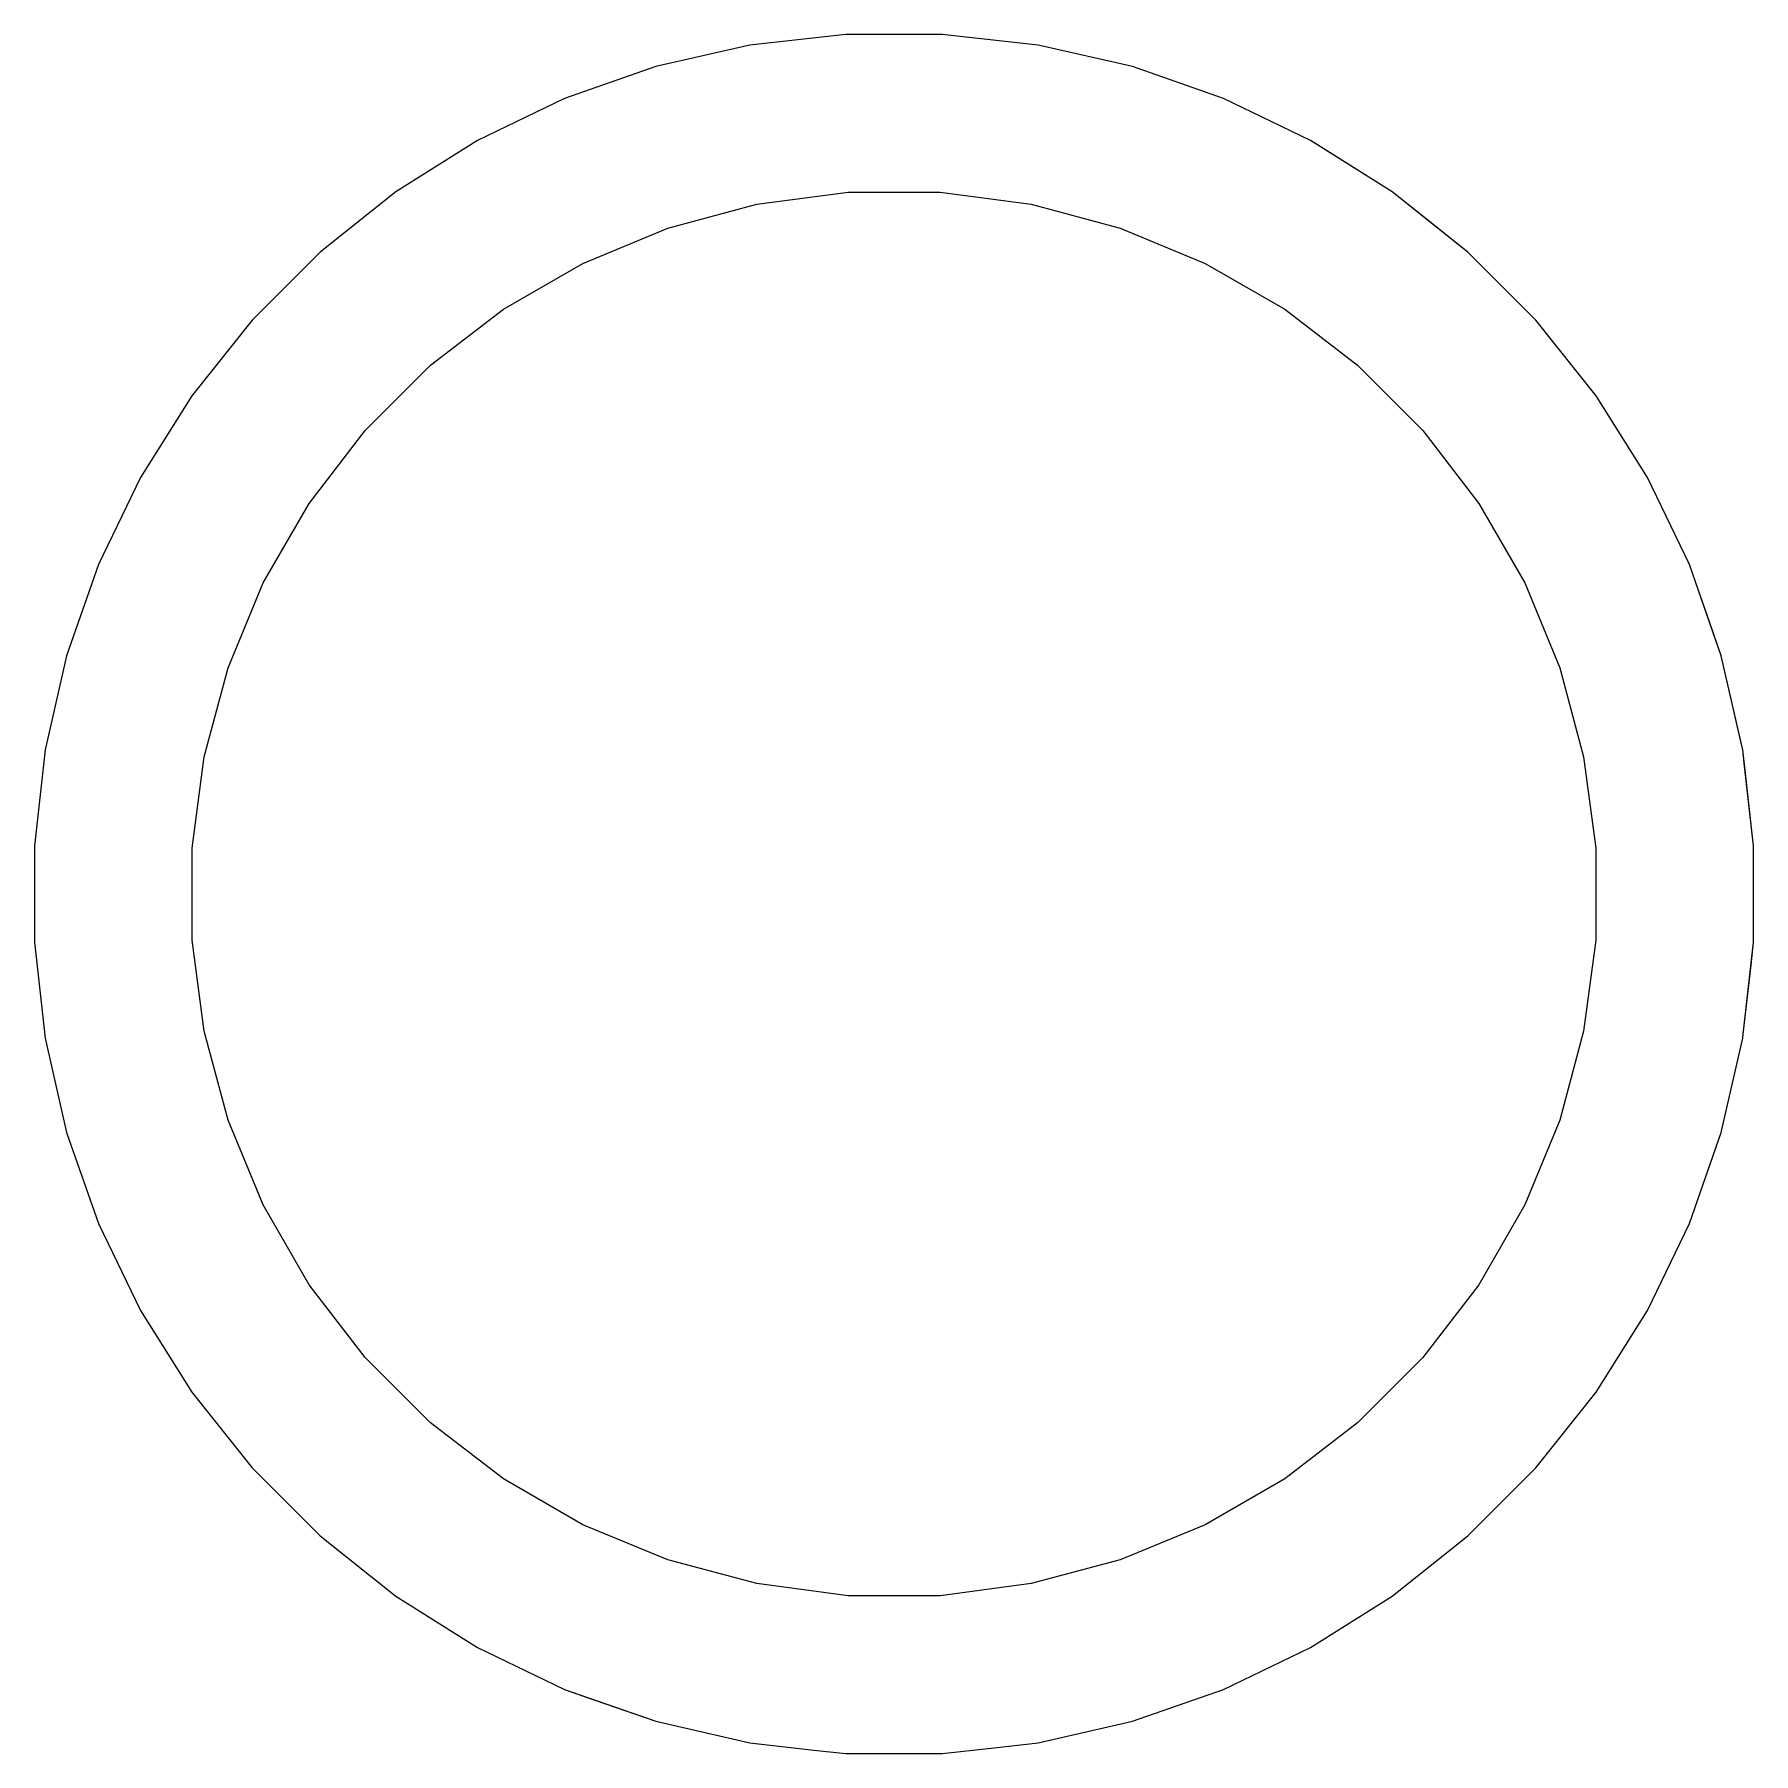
# Model space of a CAD drawing. Header units: inches. Extents: x 6.57 to 9.79, y -8.72 to -3.17.
# Drawn here: x 6.8508 to 7.0673, y -8.0409 to -7.8243 of the extents above; entities that cross this region are included whole.
import ezdxf

# ---------------------------------------------------------------- set-up
doc = ezdxf.new("R2010")
doc.units = ezdxf.units.IN
doc.header["$MEASUREMENT"] = 0
doc.layers.add('B.Cu', color=153, linetype='CONTINUOUS', true_color=0x4d7fc4)

msp = doc.modelspace()

# ---------------------------------------------------------------- linework, layer by layer
at = {"layer": 'B.Cu', "linetype": 'CONTINUOUS'}
for p, q in [((6.95297, -7.82433), (6.94089, -7.82569)), ((6.95297, -7.82433), (6.94089, -7.82569)), ((6.95297, -7.82433), (6.94089, -7.82569)), ((6.95297, -7.82433), (6.94089, -7.82569)), ((6.96513, -7.82433), (6.95297, -7.82433)), ((6.95297, -7.82433), (6.95297, -7.82433)), ((6.96513, -7.82433), (6.95297, -7.82433)), ((6.95297, -7.82433), (6.95297, -7.82433)), ((6.96513, -7.82433), (6.95297, -7.82433)), ((6.95297, -7.82433), (6.95297, -7.82433)), ((6.96513, -7.82433), (6.95297, -7.82433)), ((6.95297, -7.82433), (6.95297, -7.82433)), ((6.97722, -7.82569), (6.96513, -7.82433)), ((6.96513, -7.82433), (6.96513, -7.82433)), ((6.97722, -7.82569), (6.96513, -7.82433)), ((6.96513, -7.82433), (6.96513, -7.82433)), ((6.97722, -7.82569), (6.96513, -7.82433)), ((6.96513, -7.82433), (6.96513, -7.82433)), ((6.97722, -7.82569), (6.96513, -7.82433)), ((6.96513, -7.82433), (6.96513, -7.82433)), ((6.94088, -7.82569), (6.92903, -7.82839)), ((6.94088, -7.82569), (6.92903, -7.82839)), ((6.94088, -7.82569), (6.92903, -7.82839)), ((6.94088, -7.82569), (6.92903, -7.82839)), ((6.94089, -7.82569), (6.94088, -7.82569)), ((6.94089, -7.82569), (6.94088, -7.82569)), ((6.94089, -7.82569), (6.94088, -7.82569)), ((6.94089, -7.82569), (6.94088, -7.82569)), ((6.98908, -7.82839), (6.97722, -7.82569)), ((6.97722, -7.82569), (6.97722, -7.82569)), ((6.98908, -7.82839), (6.97722, -7.82569)), ((6.97722, -7.82569), (6.97722, -7.82569)), ((6.98908, -7.82839), (6.97722, -7.82569)), ((6.97722, -7.82569), (6.97722, -7.82569)), ((6.98908, -7.82839), (6.97722, -7.82569)), ((6.97722, -7.82569), (6.97722, -7.82569)), ((6.92903, -7.82839), (6.91755, -7.83241)), ((6.92903, -7.82839), (6.91755, -7.83241)), ((6.92903, -7.82839), (6.91755, -7.83241)), ((6.92903, -7.82839), (6.91755, -7.83241)), ((6.92903, -7.82839), (6.92903, -7.82839)), ((6.92903, -7.82839), (6.92903, -7.82839)), ((6.92903, -7.82839), (6.92903, -7.82839)), ((6.92903, -7.82839), (6.92903, -7.82839)), ((7.00056, -7.83241), (6.98908, -7.82839)), ((6.98908, -7.82839), (6.98908, -7.82839)), ((7.00056, -7.83241), (6.98908, -7.82839)), ((6.98908, -7.82839), (6.98908, -7.82839)), ((7.00056, -7.83241), (6.98908, -7.82839)), ((6.98908, -7.82839), (6.98908, -7.82839)), ((7.00056, -7.83241), (6.98908, -7.82839)), ((6.98908, -7.82839), (6.98908, -7.82839)), ((6.91755, -7.83241), (6.90659, -7.83769)), ((6.91755, -7.83241), (6.90659, -7.83769)), ((6.91755, -7.83241), (6.90659, -7.83769)), ((6.91755, -7.83241), (6.90659, -7.83769)), ((6.91755, -7.83241), (6.91755, -7.83241)), ((6.91755, -7.83241), (6.91755, -7.83241)), ((6.91755, -7.83241), (6.91755, -7.83241)), ((6.91755, -7.83241), (6.91755, -7.83241)), ((7.01152, -7.83769), (7.00056, -7.83241)), ((7.00056, -7.83241), (7.00056, -7.83241)), ((7.01152, -7.83769), (7.00056, -7.83241)), ((7.00056, -7.83241), (7.00056, -7.83241)), ((7.01152, -7.83769), (7.00056, -7.83241)), ((7.00056, -7.83241), (7.00056, -7.83241)), ((7.01152, -7.83769), (7.00056, -7.83241)), ((7.00056, -7.83241), (7.00056, -7.83241)), ((6.90659, -7.83769), (6.89629, -7.84416)), ((6.90659, -7.83769), (6.89629, -7.84416)), ((6.90659, -7.83769), (6.89629, -7.84416)), ((6.90659, -7.83769), (6.89629, -7.84416)), ((7.02181, -7.84416), (7.01152, -7.83769)), ((7.01152, -7.83769), (7.01152, -7.83769)), ((7.02181, -7.84416), (7.01152, -7.83769)), ((7.01152, -7.83769), (7.01152, -7.83769)), ((7.01187, -7.83791), (7.01152, -7.83769)), ((7.01205, -7.83802), (7.01152, -7.83769)), ((7.02181, -7.84416), (7.01187, -7.83791)), ((7.02181, -7.84416), (7.01205, -7.83802)), ((6.89629, -7.84416), (6.88678, -7.85174)), ((6.89629, -7.84416), (6.88678, -7.85174)), ((6.89629, -7.84416), (6.88678, -7.85174)), ((6.89629, -7.84416), (6.88678, -7.85174)), ((6.94177, -7.84573), (6.95326, -7.84422)), ((6.94177, -7.84573), (6.95326, -7.84422)), ((6.94177, -7.84573), (6.95326, -7.84422)), ((6.94177, -7.84573), (6.95326, -7.84422)), ((6.95326, -7.84422), (6.96485, -7.84422)), ((6.95326, -7.84422), (6.96485, -7.84422)), ((6.95326, -7.84422), (6.96485, -7.84422)), ((6.95326, -7.84422), (6.96485, -7.84422)), ((6.96485, -7.84422), (6.97633, -7.84573)), ((6.96485, -7.84422), (6.97633, -7.84573)), ((6.96485, -7.84422), (6.97633, -7.84573)), ((6.96485, -7.84422), (6.97633, -7.84573)), ((7.02474, -7.84649), (7.02181, -7.84416)), ((7.03132, -7.85174), (7.02181, -7.84416)), ((7.03132, -7.85174), (7.02181, -7.84416)), ((7.0255, -7.8471), (7.02181, -7.84416)), ((6.93058, -7.84873), (6.94177, -7.84573)), ((6.93058, -7.84873), (6.94177, -7.84573)), ((6.93058, -7.84873), (6.94177, -7.84573)), ((6.93058, -7.84873), (6.94177, -7.84573)), ((6.97633, -7.84573), (6.98753, -7.84873)), ((6.97633, -7.84573), (6.98753, -7.84873)), ((6.97633, -7.84573), (6.98753, -7.84873)), ((6.97633, -7.84573), (6.98753, -7.84873)), ((7.03054, -7.85112), (7.02474, -7.84649)), ((7.0305, -7.85109), (7.0255, -7.8471)), ((6.91987, -7.85317), (6.93058, -7.84873)), ((6.91987, -7.85317), (6.93058, -7.84873)), ((6.91987, -7.85317), (6.93058, -7.84873)), ((6.91987, -7.85317), (6.93058, -7.84873)), ((6.98753, -7.84873), (6.99823, -7.85317)), ((6.98753, -7.84873), (6.99823, -7.85317)), ((6.98753, -7.84873), (6.99823, -7.85317)), ((6.98753, -7.84873), (6.99823, -7.85317)), ((6.88678, -7.85174), (6.87818, -7.86034)), ((6.88678, -7.85174), (6.87818, -7.86034)), ((6.88678, -7.85174), (6.87818, -7.86034)), ((6.88678, -7.85174), (6.87818, -7.86034)), ((7.03132, -7.85174), (7.0305, -7.85109)), ((7.03132, -7.85174), (7.03054, -7.85112)), ((7.03992, -7.86034), (7.03132, -7.85174)), ((7.03992, -7.86034), (7.03132, -7.85174)), ((7.03992, -7.86034), (7.03132, -7.85174)), ((7.03992, -7.86034), (7.03132, -7.85174)), ((6.90984, -7.85896), (6.91987, -7.85317)), ((6.90984, -7.85896), (6.91987, -7.85317)), ((6.90984, -7.85896), (6.91987, -7.85317)), ((6.90984, -7.85896), (6.91987, -7.85317)), ((6.99823, -7.85317), (7.00827, -7.85896)), ((6.99823, -7.85317), (7.00827, -7.85896)), ((6.99823, -7.85317), (7.00827, -7.85896)), ((6.99823, -7.85317), (7.00827, -7.85896)), ((6.90065, -7.86601), (6.90984, -7.85896)), ((6.90065, -7.86601), (6.90984, -7.85896)), ((6.90065, -7.86601), (6.90984, -7.85896)), ((6.90065, -7.86601), (6.90984, -7.85896)), ((7.00827, -7.85896), (7.01746, -7.86601)), ((7.00827, -7.85896), (7.01746, -7.86601)), ((7.00827, -7.85896), (7.01746, -7.86601)), ((7.00827, -7.85896), (7.01746, -7.86601)), ((6.87818, -7.86034), (6.8706, -7.86985)), ((6.87818, -7.86034), (6.8706, -7.86985)), ((6.87818, -7.86034), (6.8706, -7.86985)), ((6.87818, -7.86034), (6.8706, -7.86985)), ((7.04751, -7.86985), (7.03992, -7.86034)), ((7.04751, -7.86985), (7.03992, -7.86034)), ((7.04751, -7.86985), (7.03992, -7.86034)), ((7.04751, -7.86985), (7.03992, -7.86034)), ((6.89245, -7.87421), (6.90065, -7.86601)), ((6.89245, -7.87421), (6.90065, -7.86601)), ((6.89245, -7.87421), (6.90065, -7.86601)), ((6.89245, -7.87421), (6.90065, -7.86601)), ((7.01746, -7.86601), (7.02565, -7.87421)), ((7.01746, -7.86601), (7.02565, -7.87421)), ((7.01746, -7.86601), (7.02565, -7.87421)), ((7.01746, -7.86601), (7.02565, -7.87421)), ((6.8706, -7.86985), (6.86413, -7.88015)), ((6.8706, -7.86985), (6.86413, -7.88015)), ((6.8706, -7.86985), (6.86413, -7.88015)), ((6.8706, -7.86985), (6.86413, -7.88015)), ((7.05398, -7.88015), (7.04751, -7.86985)), ((7.05398, -7.88015), (7.04751, -7.86985)), ((7.05398, -7.88015), (7.04751, -7.86985)), ((7.05398, -7.88015), (7.04751, -7.86985)), ((6.8854, -7.8834), (6.89245, -7.87421)), ((6.8854, -7.8834), (6.89245, -7.87421)), ((6.8854, -7.8834), (6.89245, -7.87421)), ((6.8854, -7.8834), (6.89245, -7.87421)), ((7.02565, -7.87421), (7.03271, -7.8834)), ((7.02565, -7.87421), (7.03271, -7.8834)), ((7.02565, -7.87421), (7.03271, -7.8834)), ((7.02565, -7.87421), (7.03271, -7.8834)), ((6.86413, -7.88015), (6.85885, -7.89111)), ((6.86413, -7.88015), (6.85885, -7.89111)), ((6.86413, -7.88015), (6.85885, -7.89111)), ((6.86413, -7.88015), (6.85885, -7.89111)), ((7.05925, -7.89111), (7.05398, -7.88015)), ((7.05925, -7.89111), (7.05398, -7.88015)), ((7.05925, -7.89111), (7.05398, -7.88015)), ((7.05925, -7.89111), (7.05398, -7.88015)), ((6.8796, -7.89343), (6.8854, -7.8834)), ((6.8796, -7.89343), (6.8854, -7.8834)), ((6.8796, -7.89343), (6.8854, -7.8834)), ((6.8796, -7.89343), (6.8854, -7.8834)), ((7.03271, -7.8834), (7.0385, -7.89343)), ((7.03271, -7.8834), (7.0385, -7.89343)), ((7.03271, -7.8834), (7.0385, -7.89343)), ((7.03271, -7.8834), (7.0385, -7.89343)), ((6.85885, -7.89111), (6.85483, -7.90259)), ((6.85885, -7.89111), (6.85483, -7.90259)), ((6.85885, -7.89111), (6.85483, -7.90259)), ((6.85885, -7.89111), (6.85483, -7.90259)), ((6.85885, -7.89111), (6.85885, -7.89111)), ((6.85885, -7.89111), (6.85885, -7.89111)), ((6.85885, -7.89111), (6.85885, -7.89111)), ((6.85885, -7.89111), (6.85885, -7.89111)), ((7.06002, -7.8933), (7.05925, -7.89111)), ((7.06002, -7.8933), (7.05925, -7.89111)), ((7.06002, -7.8933), (7.05925, -7.89111)), ((7.06002, -7.8933), (7.05925, -7.89111)), ((6.87517, -7.90414), (6.8796, -7.89343)), ((6.87517, -7.90414), (6.8796, -7.89343)), ((6.87517, -7.90414), (6.8796, -7.89343)), ((6.87517, -7.90414), (6.8796, -7.89343)), ((7.0385, -7.89343), (7.04293, -7.90414)), ((7.0385, -7.89343), (7.04293, -7.90414)), ((7.0385, -7.89343), (7.04293, -7.90414)), ((7.0385, -7.89343), (7.04293, -7.90414)), ((7.06183, -7.89846), (7.06002, -7.8933)), ((7.06327, -7.90259), (7.06002, -7.8933)), ((7.06327, -7.90259), (7.06002, -7.8933)), ((7.06327, -7.90259), (7.06002, -7.8933)), ((7.06327, -7.90259), (7.06183, -7.89846)), ((6.85483, -7.90259), (6.85213, -7.91445)), ((6.85483, -7.90259), (6.85213, -7.91445)), ((6.85483, -7.90259), (6.85213, -7.91445)), ((6.85483, -7.90259), (6.85213, -7.91445)), ((6.85483, -7.90259), (6.85483, -7.90259)), ((6.85483, -7.90259), (6.85483, -7.90259)), ((6.85483, -7.90259), (6.85483, -7.90259)), ((6.85483, -7.90259), (6.85483, -7.90259)), ((7.06587, -7.91396), (7.06327, -7.90259)), ((7.06598, -7.91445), (7.06327, -7.90259)), ((7.06327, -7.90259), (7.06327, -7.90259)), ((7.06598, -7.91445), (7.06327, -7.90259)), ((7.06327, -7.90259), (7.06327, -7.90259)), ((7.06598, -7.91445), (7.06327, -7.90259)), ((7.06327, -7.90259), (7.06327, -7.90259)), ((6.87217, -7.91533), (6.87517, -7.90414)), ((6.87217, -7.91533), (6.87517, -7.90414)), ((6.87217, -7.91533), (6.87517, -7.90414)), ((6.87217, -7.91533), (6.87517, -7.90414)), ((7.04293, -7.90414), (7.04593, -7.91533)), ((7.04293, -7.90414), (7.04593, -7.91533)), ((7.04293, -7.90414), (7.04593, -7.91533)), ((7.04293, -7.90414), (7.04593, -7.91533)), ((6.85213, -7.91445), (6.85076, -7.92653)), ((6.85213, -7.91445), (6.85076, -7.92653)), ((6.85213, -7.91445), (6.85076, -7.92653)), ((6.85213, -7.91445), (6.85076, -7.92653)), ((6.85213, -7.91445), (6.85213, -7.91445)), ((6.85213, -7.91445), (6.85213, -7.91445)), ((6.85213, -7.91445), (6.85213, -7.91445)), ((6.85213, -7.91445), (6.85213, -7.91445)), ((6.87066, -7.92682), (6.87217, -7.91533)), ((6.87066, -7.92682), (6.87217, -7.91533)), ((6.87066, -7.92682), (6.87217, -7.91533)), ((6.87066, -7.92682), (6.87217, -7.91533)), ((7.04593, -7.91533), (7.04745, -7.92682)), ((7.04593, -7.91533), (7.04745, -7.92682)), ((7.04593, -7.91533), (7.04745, -7.92682)), ((7.04593, -7.91533), (7.04745, -7.92682)), ((7.06598, -7.91445), (7.06587, -7.91396)), ((7.06622, -7.91663), (7.06598, -7.91445)), ((7.06598, -7.91445), (7.06598, -7.91445)), ((7.06622, -7.91663), (7.06598, -7.91445)), ((7.06598, -7.91445), (7.06598, -7.91445)), ((7.06621, -7.91649), (7.06598, -7.91445)), ((7.06598, -7.91445), (7.06598, -7.91445)), ((7.06622, -7.91663), (7.06598, -7.91445)), ((7.06598, -7.91445), (7.06598, -7.91445)), ((7.06734, -7.92653), (7.06621, -7.91649)), ((7.06734, -7.92653), (7.06622, -7.91663)), ((7.06734, -7.92653), (7.06622, -7.91663)), ((7.06734, -7.92653), (7.06622, -7.91663)), ((6.85076, -7.92653), (6.85076, -7.93869)), ((6.85076, -7.92653), (6.85076, -7.93869)), ((6.85076, -7.92653), (6.85076, -7.93869)), ((6.85076, -7.92653), (6.85076, -7.93869)), ((7.06734, -7.93869), (7.06734, -7.92653)), ((7.06734, -7.93869), (7.06734, -7.92653)), ((7.06734, -7.93869), (7.06734, -7.92653)), ((7.06734, -7.93869), (7.06734, -7.92653)), ((6.87066, -7.93841), (6.87066, -7.92682)), ((6.87066, -7.93841), (6.87066, -7.92682)), ((6.87066, -7.93841), (6.87066, -7.92682)), ((6.87066, -7.93841), (6.87066, -7.92682)), ((7.04745, -7.92682), (7.04745, -7.93841)), ((7.04745, -7.92682), (7.04745, -7.93841)), ((7.04745, -7.92682), (7.04745, -7.93841)), ((7.04745, -7.92682), (7.04745, -7.93841)), ((6.85076, -7.93869), (6.85213, -7.95078)), ((6.85076, -7.93869), (6.85213, -7.95078)), ((6.85076, -7.93869), (6.85213, -7.95078)), ((6.85076, -7.93869), (6.85213, -7.95078)), ((6.87217, -7.94989), (6.87066, -7.93841)), ((6.87217, -7.94989), (6.87066, -7.93841)), ((6.87217, -7.94989), (6.87066, -7.93841)), ((6.87217, -7.94989), (6.87066, -7.93841)), ((7.04745, -7.93841), (7.04593, -7.94989)), ((7.04745, -7.93841), (7.04593, -7.94989)), ((7.04745, -7.93841), (7.04593, -7.94989)), ((7.04745, -7.93841), (7.04593, -7.94989)), ((7.06695, -7.94212), (7.06734, -7.93869)), ((7.067, -7.94167), (7.06734, -7.93869)), ((7.067, -7.94167), (7.06734, -7.93869)), ((7.06702, -7.94156), (7.06734, -7.93869)), ((7.06603, -7.95028), (7.06702, -7.94156)), ((7.06603, -7.95028), (7.067, -7.94167)), ((7.06603, -7.95028), (7.067, -7.94167)), ((7.06603, -7.95028), (7.06695, -7.94212)), ((6.87517, -7.96109), (6.87217, -7.94989)), ((6.87517, -7.96109), (6.87217, -7.94989)), ((6.87517, -7.96109), (6.87217, -7.94989)), ((6.87517, -7.96109), (6.87217, -7.94989)), ((7.04593, -7.94989), (7.04293, -7.96109)), ((7.04593, -7.94989), (7.04293, -7.96109)), ((7.04593, -7.94989), (7.04293, -7.96109)), ((7.04593, -7.94989), (7.04293, -7.96109)), ((7.06598, -7.95078), (7.06603, -7.95028)), ((7.06598, -7.95078), (7.06603, -7.95028)), ((7.06598, -7.95078), (7.06603, -7.95028)), ((7.06598, -7.95078), (7.06603, -7.95028)), ((6.85213, -7.95078), (6.85213, -7.95078)), ((6.85213, -7.95078), (6.85483, -7.96264)), ((6.85213, -7.95078), (6.85213, -7.95078)), ((6.85213, -7.95078), (6.85483, -7.96264)), ((6.85213, -7.95078), (6.85213, -7.95078)), ((6.85213, -7.95078), (6.85483, -7.96264)), ((6.85213, -7.95078), (6.85213, -7.95078)), ((6.85213, -7.95078), (6.85483, -7.96264)), ((7.06327, -7.96264), (7.06598, -7.95078)), ((7.06327, -7.96264), (7.06598, -7.95078)), ((7.06327, -7.96264), (7.06598, -7.95078)), ((7.06327, -7.96264), (7.06598, -7.95078)), ((6.8796, -7.97179), (6.87517, -7.96109)), ((6.8796, -7.97179), (6.87517, -7.96109)), ((6.8796, -7.97179), (6.87517, -7.96109)), ((6.8796, -7.97179), (6.87517, -7.96109)), ((7.04293, -7.96109), (7.0385, -7.97179)), ((7.04293, -7.96109), (7.0385, -7.97179)), ((7.04293, -7.96109), (7.0385, -7.97179)), ((7.04293, -7.96109), (7.0385, -7.97179)), ((6.85483, -7.96264), (6.85483, -7.96264)), ((6.85483, -7.96264), (6.85885, -7.97412)), ((6.85483, -7.96264), (6.85483, -7.96264)), ((6.85483, -7.96264), (6.85885, -7.97412)), ((6.85483, -7.96264), (6.85483, -7.96264)), ((6.85483, -7.96264), (6.85885, -7.97412)), ((6.85483, -7.96264), (6.85483, -7.96264)), ((6.85483, -7.96264), (6.85885, -7.97412)), ((7.05925, -7.97412), (7.06327, -7.96264)), ((7.05925, -7.97412), (7.06327, -7.96264)), ((7.05925, -7.97412), (7.06327, -7.96264)), ((7.05925, -7.97412), (7.06327, -7.96264)), ((6.8854, -7.98183), (6.8796, -7.97179)), ((6.8854, -7.98183), (6.8796, -7.97179)), ((6.8854, -7.98183), (6.8796, -7.97179)), ((6.8854, -7.98183), (6.8796, -7.97179)), ((7.0385, -7.97179), (7.03271, -7.98183)), ((7.0385, -7.97179), (7.03271, -7.98183)), ((7.0385, -7.97179), (7.03271, -7.98183)), ((7.0385, -7.97179), (7.03271, -7.98183)), ((6.85885, -7.97412), (6.85885, -7.97412)), ((6.85885, -7.97412), (6.86413, -7.98508)), ((6.85885, -7.97412), (6.85885, -7.97412)), ((6.85885, -7.97412), (6.86413, -7.98508)), ((6.85885, -7.97412), (6.85885, -7.97412)), ((6.85885, -7.97412), (6.86413, -7.98508)), ((6.85885, -7.97412), (6.85885, -7.97412)), ((6.85885, -7.97412), (6.86413, -7.98508)), ((7.05398, -7.98508), (7.05925, -7.97412)), ((7.05398, -7.98508), (7.05925, -7.97412)), ((7.05398, -7.98508), (7.05925, -7.97412)), ((7.05398, -7.98508), (7.05925, -7.97412)), ((6.89245, -7.99102), (6.8854, -7.98183)), ((6.89245, -7.99102), (6.8854, -7.98183)), ((6.89245, -7.99102), (6.8854, -7.98183)), ((6.89245, -7.99102), (6.8854, -7.98183)), ((7.03271, -7.98183), (7.02565, -7.99102)), ((7.03271, -7.98183), (7.02565, -7.99102)), ((7.03271, -7.98183), (7.02565, -7.99102)), ((7.03271, -7.98183), (7.02565, -7.99102)), ((6.86413, -7.98508), (6.86413, -7.98508)), ((6.86413, -7.98508), (6.8706, -7.99537)), ((6.86413, -7.98508), (6.86413, -7.98508)), ((6.86413, -7.98508), (6.8706, -7.99537)), ((6.86413, -7.98508), (6.86413, -7.98508)), ((6.86413, -7.98508), (6.8706, -7.99537)), ((6.86413, -7.98508), (6.86413, -7.98508)), ((6.86413, -7.98508), (6.8706, -7.99537)), ((7.04751, -7.99537), (7.05398, -7.98508)), ((7.04751, -7.99537), (7.05398, -7.98508)), ((7.04751, -7.99537), (7.05398, -7.98508)), ((7.04751, -7.99537), (7.05398, -7.98508)), ((6.90065, -7.99921), (6.89245, -7.99102)), ((6.90065, -7.99921), (6.89245, -7.99102)), ((6.90065, -7.99921), (6.89245, -7.99102)), ((6.90065, -7.99921), (6.89245, -7.99102)), ((7.02565, -7.99102), (7.01746, -7.99921)), ((7.02565, -7.99102), (7.01746, -7.99921)), ((7.02565, -7.99102), (7.01746, -7.99921)), ((7.02565, -7.99102), (7.01746, -7.99921)), ((6.8706, -7.99537), (6.87818, -8.00488)), ((6.8706, -7.99537), (6.87818, -8.00488)), ((6.8706, -7.99537), (6.87818, -8.00488)), ((6.8706, -7.99537), (6.87818, -8.00488)), ((7.03992, -8.00488), (7.04751, -7.99537)), ((7.03992, -8.00488), (7.04751, -7.99537)), ((7.03992, -8.00488), (7.04751, -7.99537)), ((7.03992, -8.00488), (7.04751, -7.99537)), ((6.90984, -8.00627), (6.90065, -7.99921)), ((6.90984, -8.00627), (6.90065, -7.99921)), ((6.90984, -8.00627), (6.90065, -7.99921)), ((6.90984, -8.00627), (6.90065, -7.99921)), ((7.01746, -7.99921), (7.00827, -8.00627)), ((7.01746, -7.99921), (7.00827, -8.00627)), ((7.01746, -7.99921), (7.00827, -8.00627)), ((7.01746, -7.99921), (7.00827, -8.00627)), ((6.87818, -8.00488), (6.88678, -8.01348)), ((6.87818, -8.00488), (6.88678, -8.01348)), ((6.87818, -8.00488), (6.88678, -8.01348)), ((6.87818, -8.00488), (6.88678, -8.01348)), ((6.91987, -8.01206), (6.90984, -8.00627)), ((6.91987, -8.01206), (6.90984, -8.00627)), ((6.91987, -8.01206), (6.90984, -8.00627)), ((6.91987, -8.01206), (6.90984, -8.00627)), ((7.00827, -8.00627), (6.99823, -8.01206)), ((7.00827, -8.00627), (6.99823, -8.01206)), ((7.00827, -8.00627), (6.99823, -8.01206)), ((7.00827, -8.00627), (6.99823, -8.01206)), ((7.03132, -8.01348), (7.03992, -8.00488)), ((7.03132, -8.01348), (7.03992, -8.00488)), ((7.03132, -8.01348), (7.03992, -8.00488)), ((7.03132, -8.01348), (7.03992, -8.00488)), ((6.93058, -8.01649), (6.91987, -8.01206)), ((6.93058, -8.01649), (6.91987, -8.01206)), ((6.93058, -8.01649), (6.91987, -8.01206)), ((6.93058, -8.01649), (6.91987, -8.01206)), ((6.99823, -8.01206), (6.98753, -8.01649)), ((6.99823, -8.01206), (6.98753, -8.01649)), ((6.99823, -8.01206), (6.98753, -8.01649)), ((6.99823, -8.01206), (6.98753, -8.01649)), ((6.88678, -8.01348), (6.89629, -8.02107)), ((6.88678, -8.01348), (6.89629, -8.02107)), ((6.88678, -8.01348), (6.89629, -8.02107)), ((6.88678, -8.01348), (6.89629, -8.02107)), ((7.02181, -8.02107), (7.03132, -8.01348)), ((7.02181, -8.02107), (7.03132, -8.01348)), ((7.02181, -8.02107), (7.03132, -8.01348)), ((7.02181, -8.02107), (7.03132, -8.01348)), ((6.94177, -8.01949), (6.93058, -8.01649)), ((6.94177, -8.01949), (6.93058, -8.01649)), ((6.94177, -8.01949), (6.93058, -8.01649)), ((6.94177, -8.01949), (6.93058, -8.01649)), ((6.98753, -8.01649), (6.97633, -8.01949)), ((6.98753, -8.01649), (6.97633, -8.01949)), ((6.98753, -8.01649), (6.97633, -8.01949)), ((6.98753, -8.01649), (6.97633, -8.01949)), ((6.95326, -8.02101), (6.94177, -8.01949)), ((6.95326, -8.02101), (6.94177, -8.01949)), ((6.95326, -8.02101), (6.94177, -8.01949)), ((6.95326, -8.02101), (6.94177, -8.01949)), ((6.97633, -8.01949), (6.96485, -8.02101)), ((6.97633, -8.01949), (6.96485, -8.02101)), ((6.97633, -8.01949), (6.96485, -8.02101)), ((6.97633, -8.01949), (6.96485, -8.02101)), ((6.89629, -8.02107), (6.90659, -8.02754)), ((6.89629, -8.02107), (6.90659, -8.02754)), ((6.89629, -8.02107), (6.90659, -8.02754)), ((6.89629, -8.02107), (6.90659, -8.02754)), ((6.96485, -8.02101), (6.95326, -8.02101)), ((6.96485, -8.02101), (6.95326, -8.02101)), ((6.96485, -8.02101), (6.95326, -8.02101)), ((6.96485, -8.02101), (6.95326, -8.02101)), ((7.01152, -8.02754), (7.02181, -8.02107)), ((7.01152, -8.02754), (7.02181, -8.02107)), ((7.01152, -8.02754), (7.02181, -8.02107)), ((7.01152, -8.02754), (7.02181, -8.02107)), ((6.90659, -8.02754), (6.91755, -8.03281)), ((6.90659, -8.02754), (6.91755, -8.03281)), ((6.90659, -8.02754), (6.91755, -8.03281)), ((6.90659, -8.02754), (6.91755, -8.03281)), ((7.00056, -8.03281), (7.01152, -8.02754)), ((7.00056, -8.03281), (7.01152, -8.02754)), ((7.00056, -8.03281), (7.01152, -8.02754)), ((7.00056, -8.03281), (7.01152, -8.02754)), ((6.91755, -8.03281), (6.91755, -8.03281)), ((6.91755, -8.03281), (6.92903, -8.03683)), ((6.91755, -8.03281), (6.91755, -8.03281)), ((6.91755, -8.03281), (6.92903, -8.03683)), ((6.91755, -8.03281), (6.91755, -8.03281)), ((6.91755, -8.03281), (6.92903, -8.03683)), ((6.91755, -8.03281), (6.92137, -8.03415)), ((6.92137, -8.03415), (6.92903, -8.03683)), ((6.98908, -8.03683), (7.00056, -8.03281)), ((6.98908, -8.03683), (7.00056, -8.03281)), ((6.98908, -8.03683), (7.00056, -8.03281)), ((6.98908, -8.03683), (7.00056, -8.03281)), ((6.92903, -8.03683), (6.92903, -8.03683)), ((6.92903, -8.03683), (6.94088, -8.03954)), ((6.92903, -8.03683), (6.92903, -8.03683)), ((6.92903, -8.03683), (6.94088, -8.03954)), ((6.92903, -8.03683), (6.92903, -8.03683)), ((6.92903, -8.03683), (6.94088, -8.03954)), ((6.92903, -8.03683), (6.92903, -8.03683)), ((6.92903, -8.03683), (6.94088, -8.03954)), ((6.97722, -8.03954), (6.98908, -8.03683)), ((6.97722, -8.03954), (6.98908, -8.03683)), ((6.97722, -8.03954), (6.98908, -8.03683)), ((6.97722, -8.03954), (6.98908, -8.03683)), ((6.94088, -8.03954), (6.94088, -8.03954)), ((6.94088, -8.03954), (6.94089, -8.03954)), ((6.94088, -8.03954), (6.94088, -8.03954)), ((6.94088, -8.03954), (6.94089, -8.03954)), ((6.94088, -8.03954), (6.94088, -8.03954)), ((6.94088, -8.03954), (6.94089, -8.03954)), ((6.94088, -8.03954), (6.94088, -8.03954)), ((6.94088, -8.03954), (6.94089, -8.03954)), ((6.94089, -8.03954), (6.94894, -8.04045)), ((6.94089, -8.03954), (6.94894, -8.04045)), ((6.94089, -8.03954), (6.94894, -8.04045)), ((6.94089, -8.03954), (6.94894, -8.04045)), ((6.94894, -8.04045), (6.95297, -8.0409)), ((6.94894, -8.04045), (6.95297, -8.0409)), ((6.94894, -8.04045), (6.95297, -8.0409)), ((6.94894, -8.04045), (6.95297, -8.0409)), ((6.95297, -8.0409), (6.95297, -8.0409)), ((6.95297, -8.0409), (6.95297, -8.0409)), ((6.95297, -8.0409), (6.96513, -8.0409)), ((6.95297, -8.0409), (6.95297, -8.0409)), ((6.95297, -8.0409), (6.95297, -8.0409)), ((6.95297, -8.0409), (6.96513, -8.0409)), ((6.95297, -8.0409), (6.95297, -8.0409)), ((6.95297, -8.0409), (6.95297, -8.0409)), ((6.95297, -8.0409), (6.96513, -8.0409)), ((6.95297, -8.0409), (6.95297, -8.0409)), ((6.95297, -8.0409), (6.95297, -8.0409)), ((6.95297, -8.0409), (6.96513, -8.0409)), ((6.96513, -8.0409), (6.97131, -8.0402)), ((6.96513, -8.0409), (6.97131, -8.0402)), ((6.96513, -8.0409), (6.97131, -8.0402)), ((6.96513, -8.0409), (6.97131, -8.0402)), ((6.96513, -8.0409), (6.96513, -8.0409)), ((6.96513, -8.0409), (6.96513, -8.0409)), ((6.96513, -8.0409), (6.96513, -8.0409)), ((6.96513, -8.0409), (6.96513, -8.0409)), ((6.97131, -8.0402), (6.97722, -8.03954)), ((6.97131, -8.0402), (6.97722, -8.03954)), ((6.97131, -8.0402), (6.97722, -8.03954)), ((6.97131, -8.0402), (6.97722, -8.03954)), ((6.97722, -8.03954), (6.97722, -8.03954)), ((6.97722, -8.03954), (6.97722, -8.03954)), ((6.97722, -8.03954), (6.97722, -8.03954)), ((6.97722, -8.03954), (6.97722, -8.03954)), ((6.97722, -8.03954), (6.97722, -8.03954)), ((6.97722, -8.03954), (6.97722, -8.03954)), ((6.97722, -8.03954), (6.97722, -8.03954)), ((6.97722, -8.03954), (6.97722, -8.03954))]:
    msp.add_line(p, q, dxfattribs=at)

doc.saveas('drawing.dxf')
